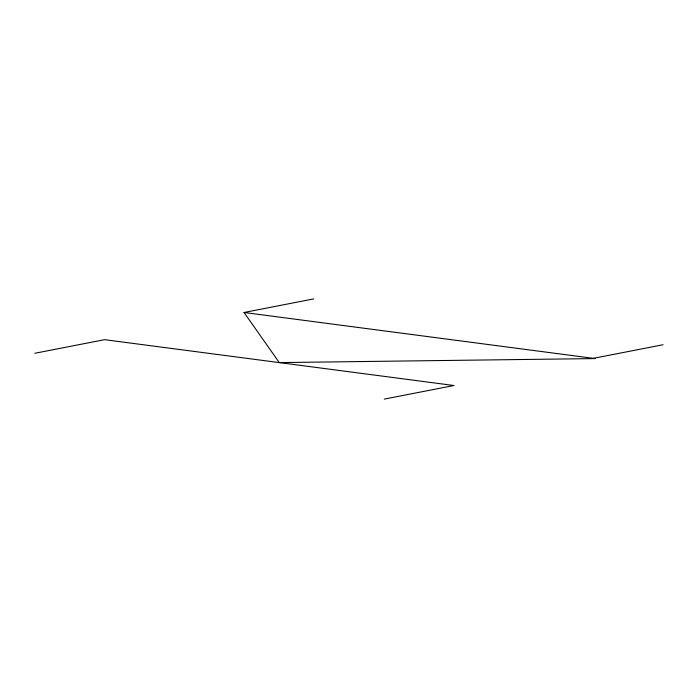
<?xml version="1.0" encoding="UTF-8"?>
<svg xmlns="http://www.w3.org/2000/svg" width="698" height="698" viewBox="0 0 698 698"><rect width="100%" height="100%" fill="white"/><g stroke="black" fill="none" stroke-linecap="round" stroke-linejoin="round"><path stroke-width="1.05" d="M34.9 353.267L104.613 339.673L453.953 385.514L384.232 399.108M244.047 312.486L595.298 358.58L279.287 362.594L244.047 312.486L313.768 298.892M593.387 358.327L663.1 344.733"/></g></svg>
